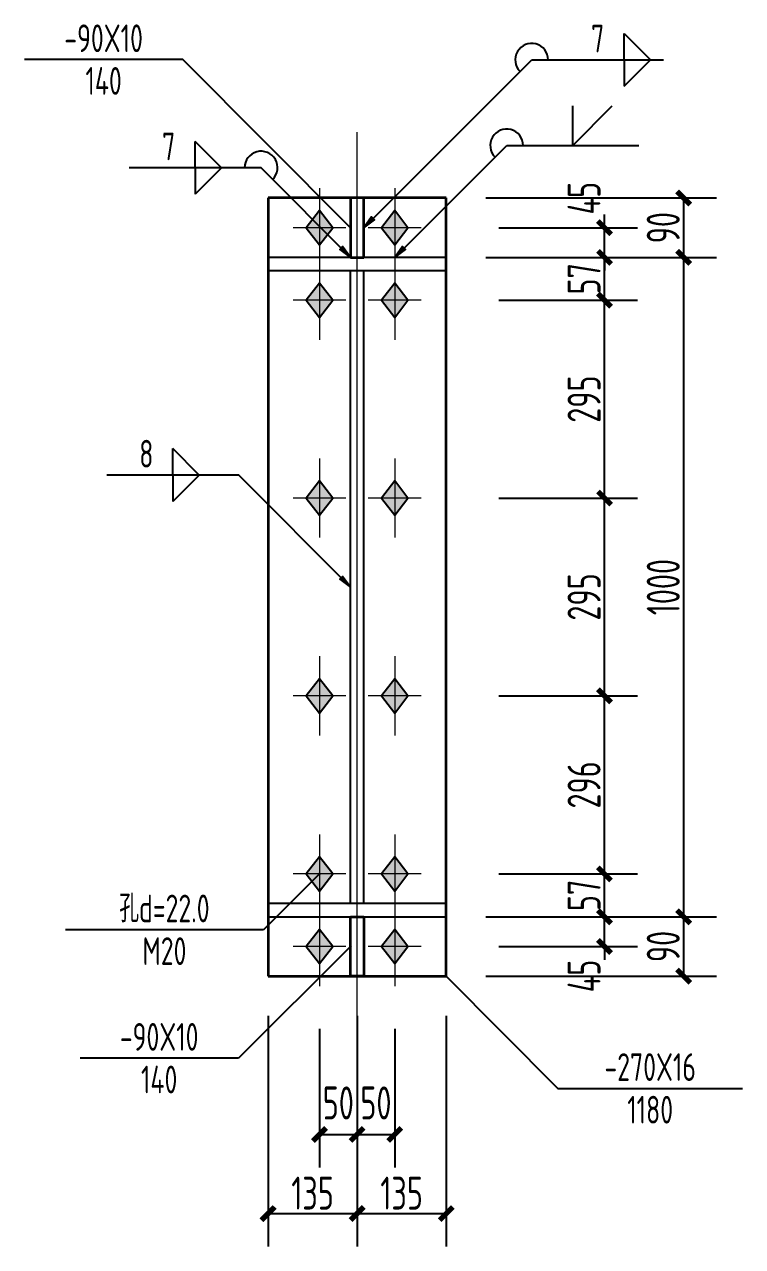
# Model space of a CAD drawing. Extents: x 69728788 to 150676229, y 15322671 to 43663798.
# Drawn here: x 75148967 to 75154409, y 19551606 to 19560872 of the extents above; entities that cross this region are included whole.
import ezdxf
from ezdxf.enums import TextEntityAlignment as Align

# ---------------------------------------------------------------- set-up
doc = ezdxf.new("R2010")
doc.units = 0
doc.header["$LTSCALE"] = 1000
doc.header["$MEASUREMENT"] = 0
doc.linetypes.add('线型6', pattern=[8.75, 5, -1.25, 1.25, -1.25])
doc.layers.get('0').update_dxf_attribs({"linetype": 'CONTINUOUS'})
doc.layers.get('DEFPOINTS').update_dxf_attribs({"linetype": 'CONTINUOUS'})
for name, color, linetype in [('10', 7, 'CONTINUOUS'), ('尺寸标注', 253, 'CONTINUOUS'), ('焊缝标注', 253, 'CONTINUOUS'), ('螺栓孔标注', 253, 'CONTINUOUS'), ('钢板标注', 253, 'CONTINUOUS')]:
    doc.layers.add(name, color=color, linetype=linetype)
doc.layers.add('20', color=2, linetype='CONTINUOUS', lineweight=35)
doc.styles.add('PkpmHz', font='Pkpmeng', dxfattribs={"width": 0.7, "bigfont": 'hztxt'})
doc.dimstyles.new('Pkpm_1.00', dxfattribs={"dimtxt": 250, "dimasz": 100, "dimexe": 250, "dimexo": 0.0625, "dimgap": 30, "dimtad": 1, "dimdec": 0, "dimrnd": 5, "dimzin": 0, "dimdsep": 46, "dimtxsty": 'PkpmHz', "dimblk1": 'ARCHTICK', "dimblk2": 'ARCHTICK', "dimsah": 1, "dimcen": 0.09, "dimadec": 0, "dimazin": 0, "dimtfac": 1, "dimtdec": 0, "dimtmove": 2, "dimatfit": 1, "dimfxl": 1, "dimtolj": 1, "dimtzin": 0, "dimarcsym": 0})

# ---------------------------------------------------------------- blocks, each defined once
blk = doc.blocks.new('_ArchTick')
at = {"color": 0, "linetype": 'ByBlock', "const_width": 0.4}
blk.add_lwpolyline([(-0.5, -0.5), (0.5, 0.5)], dxfattribs=at)
blk = doc.blocks.new('*D550')
at = {"layer": 'DEFPOINTS', "color": 0, "linetype": 'Continuous'}
for p in [(75152163.3, 19559331), (75153363.3, 19559331), (75152163.3, 19559106)]:
    blk.add_point(p, dxfattribs=at)
at = {"layer": '尺寸标注', "color": 0, "linetype": 'Continuous', "lineweight": -2}
for p, q in [((75153363.3, 19559331), (75153363.3, 19559431)), ((75152563.3, 19559331), (75153613.3, 19559331)), ((75153363.3, 19559106), (75153363.3, 19559331)), ((75152563.3, 19559106), (75153613.3, 19559106)), ((75153363.3, 19559106), (75153363.3, 19559006))]:
    blk.add_line(p, q, dxfattribs=at)
at = {"layer": '尺寸标注', "color": 0, "linetype": 'Continuous', "lineweight": -2, "xscale": 100, "yscale": 100, "zscale": 100}
for p, rotation in [((75153363.3, 19559331), 270), ((75153363.3, 19559106), 90)]:
    blk.add_blockref('_ArchTick', p, dxfattribs=dict(at, rotation=rotation))
at = {"layer": '尺寸标注', "color": 0, "linetype": 'Continuous', "insert": (75153208.1, 19559554.6), "char_height": 250, "attachment_point": 5, "rotation": 90, "style": 'PkpmHz'}
blk.add_mtext('\\A1;45', dxfattribs=at)
blk = doc.blocks.new('*D551')
at = {"layer": 'DEFPOINTS', "color": 0, "linetype": 'Continuous'}
for p in [(75152163.3, 19559106), (75153363.3, 19559106), (75152163.3, 19558781)]:
    blk.add_point(p, dxfattribs=at)
at = {"layer": '尺寸标注', "color": 0, "linetype": 'Continuous', "lineweight": -2}
for p, q in [((75152563.3, 19559106), (75153613.3, 19559106)), ((75153363.3, 19558781), (75153363.3, 19559106)), ((75152563.3, 19558781), (75153613.3, 19558781))]:
    blk.add_line(p, q, dxfattribs=at)
at = {"layer": '尺寸标注', "color": 0, "linetype": 'Continuous', "lineweight": -2, "xscale": 100, "yscale": 100, "zscale": 100}
for p, rotation in [((75153363.3, 19559106), 90), ((75153363.3, 19558781), 270)]:
    blk.add_blockref('_ArchTick', p, dxfattribs=dict(at, rotation=rotation))
at = {"layer": '尺寸标注', "color": 0, "linetype": 'Continuous', "insert": (75153208.3, 19558943.5), "char_height": 250, "attachment_point": 5, "rotation": 90, "style": 'PkpmHz'}
blk.add_mtext('\\A1;57', dxfattribs=at)
blk = doc.blocks.new('*D552')
at = {"layer": 'DEFPOINTS', "color": 0, "linetype": 'Continuous'}
for p in [(75152163.3, 19554106), (75153363.3, 19554106), (75152163.3, 19553881)]:
    blk.add_point(p, dxfattribs=at)
at = {"layer": '尺寸标注', "color": 0, "linetype": 'Continuous', "lineweight": -2}
for p, q in [((75153363.3, 19554106), (75153363.3, 19554206)), ((75152563.3, 19554106), (75153613.3, 19554106)), ((75153363.3, 19553881), (75153363.3, 19554106)), ((75152563.3, 19553881), (75153613.3, 19553881)), ((75153363.3, 19553881), (75153363.3, 19553781))]:
    blk.add_line(p, q, dxfattribs=at)
at = {"layer": '尺寸标注', "color": 0, "linetype": 'Continuous', "lineweight": -2, "xscale": 100, "yscale": 100, "zscale": 100}
for p, rotation in [((75153363.3, 19554106), 270), ((75153363.3, 19553881), 90)]:
    blk.add_blockref('_ArchTick', p, dxfattribs=dict(at, rotation=rotation))
at = {"layer": '尺寸标注', "color": 0, "linetype": 'Continuous', "insert": (75153208.1, 19553657.3), "char_height": 250, "attachment_point": 5, "rotation": 90, "style": 'PkpmHz'}
blk.add_mtext('\\A1;45', dxfattribs=at)
blk = doc.blocks.new('*D553')
at = {"layer": 'DEFPOINTS', "color": 0, "linetype": 'Continuous'}
for p in [(75152163.3, 19554431), (75153363.3, 19554431), (75152163.3, 19554106)]:
    blk.add_point(p, dxfattribs=at)
at = {"layer": '尺寸标注', "color": 0, "linetype": 'Continuous', "lineweight": -2}
for p, q in [((75152563.3, 19554431), (75153613.3, 19554431)), ((75153363.3, 19554106), (75153363.3, 19554431)), ((75152563.3, 19554106), (75153613.3, 19554106))]:
    blk.add_line(p, q, dxfattribs=at)
at = {"layer": '尺寸标注', "color": 0, "linetype": 'Continuous', "lineweight": -2, "xscale": 100, "yscale": 100, "zscale": 100}
for p, rotation in [((75153363.3, 19554431), 90), ((75153363.3, 19554106), 270)]:
    blk.add_blockref('_ArchTick', p, dxfattribs=dict(at, rotation=rotation))
at = {"layer": '尺寸标注', "color": 0, "linetype": 'Continuous', "insert": (75153208.3, 19554268.5), "char_height": 250, "attachment_point": 5, "rotation": 90, "style": 'PkpmHz'}
blk.add_mtext('\\A1;57', dxfattribs=at)
blk = doc.blocks.new('*D554')
at = {"layer": 'DEFPOINTS', "color": 0, "linetype": 'Continuous'}
for p in [(75152163.3, 19558781), (75153363.3, 19558781), (75152163.3, 19557281)]:
    blk.add_point(p, dxfattribs=at)
at = {"layer": '尺寸标注', "color": 0, "linetype": 'Continuous', "lineweight": -2}
for p, q in [((75152563.3, 19558781), (75153613.3, 19558781)), ((75153363.3, 19557281), (75153363.3, 19558781)), ((75152563.3, 19557281), (75153613.3, 19557281))]:
    blk.add_line(p, q, dxfattribs=at)
at = {"layer": '尺寸标注', "color": 0, "linetype": 'Continuous', "lineweight": -2, "xscale": 100, "yscale": 100, "zscale": 100}
for p, rotation in [((75153363.3, 19558781), 90), ((75153363.3, 19557281), 270)]:
    blk.add_blockref('_ArchTick', p, dxfattribs=dict(at, rotation=rotation))
at = {"layer": '尺寸标注', "color": 0, "linetype": 'Continuous', "insert": (75153208.3, 19558031), "char_height": 250, "attachment_point": 5, "rotation": 90, "style": 'PkpmHz'}
blk.add_mtext('\\A1;295', dxfattribs=at)
blk = doc.blocks.new('*D555')
at = {"layer": 'DEFPOINTS', "color": 0, "linetype": 'Continuous'}
for p in [(75152163.3, 19557281), (75153363.3, 19557281), (75152163.3, 19555781)]:
    blk.add_point(p, dxfattribs=at)
at = {"layer": '尺寸标注', "color": 0, "linetype": 'Continuous', "lineweight": -2}
for p, q in [((75152563.3, 19557281), (75153613.3, 19557281)), ((75153363.3, 19555781), (75153363.3, 19557281)), ((75152563.3, 19555781), (75153613.3, 19555781))]:
    blk.add_line(p, q, dxfattribs=at)
at = {"layer": '尺寸标注', "color": 0, "linetype": 'Continuous', "lineweight": -2, "xscale": 100, "yscale": 100, "zscale": 100}
for p, rotation in [((75153363.3, 19557281), 90), ((75153363.3, 19555781), 270)]:
    blk.add_blockref('_ArchTick', p, dxfattribs=dict(at, rotation=rotation))
at = {"layer": '尺寸标注', "color": 0, "linetype": 'Continuous', "insert": (75153208.3, 19556531), "char_height": 250, "attachment_point": 5, "rotation": 90, "style": 'PkpmHz'}
blk.add_mtext('\\A1;295', dxfattribs=at)
blk = doc.blocks.new('*D556')
at = {"layer": 'DEFPOINTS', "color": 0, "linetype": 'Continuous'}
for p in [(75152163.3, 19555781), (75153363.3, 19555781), (75152163.3, 19554431)]:
    blk.add_point(p, dxfattribs=at)
at = {"layer": '尺寸标注', "color": 0, "linetype": 'Continuous', "lineweight": -2}
for p, q in [((75152563.3, 19555781), (75153613.3, 19555781)), ((75153363.3, 19554431), (75153363.3, 19555781)), ((75152563.3, 19554431), (75153613.3, 19554431))]:
    blk.add_line(p, q, dxfattribs=at)
at = {"layer": '尺寸标注', "color": 0, "linetype": 'Continuous', "lineweight": -2, "xscale": 100, "yscale": 100, "zscale": 100}
for p, rotation in [((75153363.3, 19555781), 90), ((75153363.3, 19554431), 270)]:
    blk.add_blockref('_ArchTick', p, dxfattribs=dict(at, rotation=rotation))
at = {"layer": '尺寸标注', "color": 0, "linetype": 'Continuous', "insert": (75153208.3, 19555106), "char_height": 250, "attachment_point": 5, "rotation": 90, "style": 'PkpmHz'}
blk.add_mtext('\\A1;296', dxfattribs=at)
blk = doc.blocks.new('*D557')
at = {"layer": 'DEFPOINTS', "color": 0, "linetype": 'Continuous'}
for p in [(75151203.3, 19553656), (75151488.3, 19553656), (75151488.3, 19552456)]:
    blk.add_point(p, dxfattribs=at)
at = {"layer": '尺寸标注', "color": 0, "linetype": 'Continuous', "lineweight": -2}
for p, q in [((75151203.3, 19553256), (75151203.3, 19552206)), ((75151488.3, 19553256), (75151488.3, 19552206)), ((75151203.3, 19552456), (75151488.3, 19552456))]:
    blk.add_line(p, q, dxfattribs=at)
at = {"layer": '尺寸标注', "color": 0, "linetype": 'Continuous', "lineweight": -2, "xscale": 100, "yscale": 100, "zscale": 100, "rotation": 180}
blk.add_blockref('_ArchTick', (75151203.3, 19552456), dxfattribs=at)
at = {"layer": '尺寸标注', "color": 0, "linetype": 'Continuous', "lineweight": -2, "xscale": 100, "yscale": 100, "zscale": 100}
blk.add_blockref('_ArchTick', (75151488.3, 19552456), dxfattribs=at)
at = {"layer": '尺寸标注', "color": 0, "linetype": 'Continuous', "insert": (75151345.8, 19552694.9), "char_height": 250, "attachment_point": 5, "style": 'PkpmHz'}
blk.add_mtext('\\A1;50', dxfattribs=at)
blk = doc.blocks.new('*D558')
at = {"layer": 'DEFPOINTS', "color": 0, "linetype": 'Continuous'}
for p in [(75151488.3, 19553656), (75151773.3, 19553656), (75151773.3, 19552456)]:
    blk.add_point(p, dxfattribs=at)
at = {"layer": '尺寸标注', "color": 0, "linetype": 'Continuous', "lineweight": -2}
for p, q in [((75151488.3, 19553256), (75151488.3, 19552206)), ((75151773.3, 19553256), (75151773.3, 19552206)), ((75151488.3, 19552456), (75151773.3, 19552456))]:
    blk.add_line(p, q, dxfattribs=at)
at = {"layer": '尺寸标注', "color": 0, "linetype": 'Continuous', "lineweight": -2, "xscale": 100, "yscale": 100, "zscale": 100, "rotation": 180}
blk.add_blockref('_ArchTick', (75151488.3, 19552456), dxfattribs=at)
at = {"layer": '尺寸标注', "color": 0, "linetype": 'Continuous', "lineweight": -2, "xscale": 100, "yscale": 100, "zscale": 100}
blk.add_blockref('_ArchTick', (75151773.3, 19552456), dxfattribs=at)
at = {"layer": '尺寸标注', "color": 0, "linetype": 'Continuous', "insert": (75151630.8, 19552694.9), "char_height": 250, "attachment_point": 5, "style": 'PkpmHz'}
blk.add_mtext('\\A1;50', dxfattribs=at)
blk = doc.blocks.new('*D559')
at = {"layer": 'DEFPOINTS', "color": 0, "linetype": 'Continuous'}
for p in [(75150813.3, 19553656), (75151488.3, 19553656), (75151488.3, 19551856)]:
    blk.add_point(p, dxfattribs=at)
at = {"layer": '尺寸标注', "color": 0, "linetype": 'Continuous', "lineweight": -2}
for p, q in [((75150813.3, 19553356), (75150813.3, 19551606)), ((75151488.3, 19553356), (75151488.3, 19551606)), ((75150813.3, 19551856), (75151488.3, 19551856))]:
    blk.add_line(p, q, dxfattribs=at)
at = {"layer": '尺寸标注', "color": 0, "linetype": 'Continuous', "lineweight": -2, "xscale": 100, "yscale": 100, "zscale": 100, "rotation": 180}
blk.add_blockref('_ArchTick', (75150813.3, 19551856), dxfattribs=at)
at = {"layer": '尺寸标注', "color": 0, "linetype": 'Continuous', "lineweight": -2, "xscale": 100, "yscale": 100, "zscale": 100}
blk.add_blockref('_ArchTick', (75151488.3, 19551856), dxfattribs=at)
at = {"layer": '尺寸标注', "color": 0, "linetype": 'Continuous', "insert": (75151150.8, 19552011), "char_height": 250, "attachment_point": 5, "style": 'PkpmHz'}
blk.add_mtext('\\A1;135', dxfattribs=at)
blk = doc.blocks.new('*D560')
at = {"layer": 'DEFPOINTS', "color": 0, "linetype": 'Continuous'}
for p in [(75151488.3, 19553656), (75152163.3, 19553656), (75152163.3, 19551856)]:
    blk.add_point(p, dxfattribs=at)
at = {"layer": '尺寸标注', "color": 0, "linetype": 'Continuous', "lineweight": -2}
for p, q in [((75151488.3, 19553356), (75151488.3, 19551606)), ((75152163.3, 19553356), (75152163.3, 19551606)), ((75151488.3, 19551856), (75152163.3, 19551856))]:
    blk.add_line(p, q, dxfattribs=at)
at = {"layer": '尺寸标注', "color": 0, "linetype": 'Continuous', "lineweight": -2, "xscale": 100, "yscale": 100, "zscale": 100, "rotation": 180}
blk.add_blockref('_ArchTick', (75151488.3, 19551856), dxfattribs=at)
at = {"layer": '尺寸标注', "color": 0, "linetype": 'Continuous', "lineweight": -2, "xscale": 100, "yscale": 100, "zscale": 100}
blk.add_blockref('_ArchTick', (75152163.3, 19551856), dxfattribs=at)
at = {"layer": '尺寸标注', "color": 0, "linetype": 'Continuous', "insert": (75151825.8, 19552011), "char_height": 250, "attachment_point": 5, "style": 'PkpmHz'}
blk.add_mtext('\\A1;135', dxfattribs=at)
blk = doc.blocks.new('*D561')
at = {"layer": 'DEFPOINTS', "color": 0, "linetype": 'Continuous'}
for p in [(75152163.3, 19554106), (75153963.3, 19554106), (75152163.3, 19553656)]:
    blk.add_point(p, dxfattribs=at)
at = {"layer": '尺寸标注', "color": 0, "linetype": 'Continuous', "lineweight": -2}
for p, q in [((75152463.3, 19554106), (75154213.3, 19554106)), ((75153963.3, 19553656), (75153963.3, 19554106)), ((75152463.3, 19553656), (75154213.3, 19553656))]:
    blk.add_line(p, q, dxfattribs=at)
at = {"layer": '尺寸标注', "color": 0, "linetype": 'Continuous', "lineweight": -2, "xscale": 100, "yscale": 100, "zscale": 100}
for p, rotation in [((75153963.3, 19554106), 90), ((75153963.3, 19553656), 270)]:
    blk.add_blockref('_ArchTick', p, dxfattribs=dict(at, rotation=rotation))
at = {"layer": '尺寸标注', "color": 0, "linetype": 'Continuous', "insert": (75153808.3, 19553881), "char_height": 250, "attachment_point": 5, "rotation": 90, "style": 'PkpmHz'}
blk.add_mtext('\\A1;90', dxfattribs=at)
blk = doc.blocks.new('*D562')
at = {"layer": 'DEFPOINTS', "color": 0, "linetype": 'Continuous'}
for p in [(75152163.3, 19559106), (75153963.3, 19559106), (75152163.3, 19554106)]:
    blk.add_point(p, dxfattribs=at)
at = {"layer": '尺寸标注', "color": 0, "linetype": 'Continuous', "lineweight": -2}
for p, q in [((75152463.3, 19559106), (75154213.3, 19559106)), ((75153963.3, 19554106), (75153963.3, 19559106)), ((75152463.3, 19554106), (75154213.3, 19554106))]:
    blk.add_line(p, q, dxfattribs=at)
at = {"layer": '尺寸标注', "color": 0, "linetype": 'Continuous', "lineweight": -2, "xscale": 100, "yscale": 100, "zscale": 100}
for p, rotation in [((75153963.3, 19559106), 90), ((75153963.3, 19554106), 270)]:
    blk.add_blockref('_ArchTick', p, dxfattribs=dict(at, rotation=rotation))
at = {"layer": '尺寸标注', "color": 0, "linetype": 'Continuous', "insert": (75153808.3, 19556606), "char_height": 250, "attachment_point": 5, "rotation": 90, "style": 'PkpmHz'}
blk.add_mtext('\\A1;1000', dxfattribs=at)
blk = doc.blocks.new('*D563')
at = {"layer": 'DEFPOINTS', "color": 0, "linetype": 'Continuous'}
for p in [(75152163.3, 19559556), (75153963.3, 19559556), (75152163.3, 19559106)]:
    blk.add_point(p, dxfattribs=at)
at = {"layer": '尺寸标注', "color": 0, "linetype": 'Continuous', "lineweight": -2}
for p, q in [((75152463.3, 19559556), (75154213.3, 19559556)), ((75153963.3, 19559106), (75153963.3, 19559556)), ((75152463.3, 19559106), (75154213.3, 19559106))]:
    blk.add_line(p, q, dxfattribs=at)
at = {"layer": '尺寸标注', "color": 0, "linetype": 'Continuous', "lineweight": -2, "xscale": 100, "yscale": 100, "zscale": 100}
for p, rotation in [((75153963.3, 19559556), 90), ((75153963.3, 19559106), 270)]:
    blk.add_blockref('_ArchTick', p, dxfattribs=dict(at, rotation=rotation))
at = {"layer": '尺寸标注', "color": 0, "linetype": 'Continuous', "insert": (75153808.3, 19559331), "char_height": 250, "attachment_point": 5, "rotation": 90, "style": 'PkpmHz'}
blk.add_mtext('\\A1;90', dxfattribs=at)

msp = doc.modelspace()

# ---------------------------------------------------------------- hatches: boundary and pattern name
at = {"layer": '10'}
for points in [[(75151203.3, 19559461), (75151103.3, 19559331), (75151203.3, 19559201), (75151303.3, 19559331)], [(75151773.3, 19559461), (75151673.3, 19559331), (75151773.3, 19559201), (75151873.3, 19559331)], [(75151203.3, 19558911), (75151103.3, 19558781), (75151203.3, 19558651), (75151303.3, 19558781)], [(75151773.3, 19558911), (75151673.3, 19558781), (75151773.3, 19558651), (75151873.3, 19558781)], [(75151203.3, 19557411), (75151103.3, 19557281), (75151203.3, 19557151), (75151303.3, 19557281)], [(75151773.3, 19557411), (75151673.3, 19557281), (75151773.3, 19557151), (75151873.3, 19557281)], [(75151203.3, 19555911), (75151103.3, 19555781), (75151203.3, 19555651), (75151303.3, 19555781)], [(75151773.3, 19555911), (75151673.3, 19555781), (75151773.3, 19555651), (75151873.3, 19555781)], [(75151203.3, 19554561), (75151103.3, 19554431), (75151203.3, 19554301), (75151303.3, 19554431)], [(75151773.3, 19554561), (75151673.3, 19554431), (75151773.3, 19554301), (75151873.3, 19554431)], [(75151203.3, 19554011), (75151103.3, 19553881), (75151203.3, 19553751), (75151303.3, 19553881)], [(75151773.3, 19554011), (75151673.3, 19553881), (75151773.3, 19553751), (75151873.3, 19553881)]]:
    msp.add_hatch(color=1, dxfattribs=at).paths.add_polyline_path(points)
at = {"layer": '焊缝标注'}
for points in [[(75151538.3, 19559331), (75151619.7, 19559391), (75151598.5, 19559412.3)], [(75151438.3, 19559106), (75151378.3, 19559187.3), (75151357.1, 19559166.2)], [(75151773.3, 19559106), (75151854.7, 19559166), (75151833.5, 19559187.3)], [(75151438.3, 19556606), (75151378.3, 19556687.3), (75151357.1, 19556666.2)]]:
    msp.add_hatch(color=256, dxfattribs=at).paths.add_polyline_path(points)

# ---------------------------------------------------------------- linework, layer by layer
at = {"layer": '10', "linetype": '线型6', "lineweight": 18, "ltscale": 100}
msp.add_line((75151488.3, 19553156), (75151488.3, 19560056), dxfattribs=at)
at = {"layer": '10', "color": 9, "lineweight": 18, "ltscale": 100}
for p, q in [((75151203.3, 19559631), (75151203.3, 19559031)), ((75151773.3, 19559631), (75151773.3, 19559031)), ((75151403.3, 19559331), (75151003.3, 19559331)), ((75151973.3, 19559331), (75151573.3, 19559331)), ((75151203.3, 19559081), (75151203.3, 19558481)), ((75151773.3, 19559081), (75151773.3, 19558481)), ((75151403.3, 19558781), (75151003.3, 19558781)), ((75151973.3, 19558781), (75151573.3, 19558781)), ((75151203.3, 19557581), (75151203.3, 19556981)), ((75151773.3, 19557581), (75151773.3, 19556981)), ((75151403.3, 19557281), (75151003.3, 19557281)), ((75151973.3, 19557281), (75151573.3, 19557281)), ((75151203.3, 19556081), (75151203.3, 19555481)), ((75151773.3, 19556081), (75151773.3, 19555481)), ((75151403.3, 19555781), (75151003.3, 19555781)), ((75151973.3, 19555781), (75151573.3, 19555781)), ((75151203.3, 19554731), (75151203.3, 19554131)), ((75151773.3, 19554731), (75151773.3, 19554131)), ((75151403.3, 19554431), (75151003.3, 19554431)), ((75151973.3, 19554431), (75151573.3, 19554431)), ((75151203.3, 19554181), (75151203.3, 19553581)), ((75151773.3, 19554181), (75151773.3, 19553581)), ((75151403.3, 19553881), (75151003.3, 19553881)), ((75151973.3, 19553881), (75151573.3, 19553881))]:
    msp.add_line(p, q, dxfattribs=at)
at = {"layer": '10', "color": 3, "ltscale": 100}
for p, q in [((75152163.3, 19559106), (75150813.3, 19559106)), ((75150813.3, 19559106), (75150813.3, 19559006)), ((75152163.3, 19559006), (75152163.3, 19559106)), ((75150813.3, 19559006), (75152163.3, 19559006)), ((75151438.3, 19554206), (75151438.3, 19559006)), ((75151538.3, 19554206), (75151538.3, 19559006)), ((75152163.3, 19554206), (75150813.3, 19554206)), ((75150813.3, 19554206), (75150813.3, 19554106)), ((75152163.3, 19554106), (75152163.3, 19554206)), ((75150813.3, 19554106), (75152163.3, 19554106))]:
    msp.add_line(p, q, dxfattribs=at)
at = {"layer": '10', "color": 1, "linetype": 'Continuous'}
for points in [[(75151203.3, 19559461), (75151103.3, 19559331), (75151203.3, 19559201), (75151303.3, 19559331)], [(75151773.3, 19559461), (75151673.3, 19559331), (75151773.3, 19559201), (75151873.3, 19559331)], [(75151203.3, 19558911), (75151103.3, 19558781), (75151203.3, 19558651), (75151303.3, 19558781)], [(75151773.3, 19558911), (75151673.3, 19558781), (75151773.3, 19558651), (75151873.3, 19558781)], [(75151203.3, 19557411), (75151103.3, 19557281), (75151203.3, 19557151), (75151303.3, 19557281)], [(75151773.3, 19557411), (75151673.3, 19557281), (75151773.3, 19557151), (75151873.3, 19557281)], [(75151203.3, 19555911), (75151103.3, 19555781), (75151203.3, 19555651), (75151303.3, 19555781)], [(75151773.3, 19555911), (75151673.3, 19555781), (75151773.3, 19555651), (75151873.3, 19555781)], [(75151203.3, 19554561), (75151103.3, 19554431), (75151203.3, 19554301), (75151303.3, 19554431)], [(75151773.3, 19554561), (75151673.3, 19554431), (75151773.3, 19554301), (75151873.3, 19554431)], [(75151203.3, 19554011), (75151103.3, 19553881), (75151203.3, 19553751), (75151303.3, 19553881)], [(75151773.3, 19554011), (75151673.3, 19553881), (75151773.3, 19553751), (75151873.3, 19553881)]]:
    msp.add_lwpolyline(points, close=True, dxfattribs=at)
at = {"layer": '20', "ltscale": 100}
for p, q in [((75152163.3, 19559556), (75150813.3, 19559556)), ((75150813.3, 19559556), (75150813.3, 19553656)), ((75151538.3, 19559556), (75151438.3, 19559556)), ((75151438.3, 19559556), (75151438.3, 19559106)), ((75151538.3, 19559106), (75151538.3, 19559556)), ((75152163.3, 19553656), (75152163.3, 19559556)), ((75151438.3, 19559106), (75151538.3, 19559106)), ((75151438.3, 19554106), (75151538.3, 19554106)), ((75151438.3, 19553656), (75151438.3, 19554106)), ((75151538.3, 19554106), (75151538.3, 19553656)), ((75150813.3, 19553656), (75152163.3, 19553656)), ((75151538.3, 19553656), (75151438.3, 19553656))]:
    msp.add_line(p, q, dxfattribs=at)
at = {"layer": '焊缝标注', "ltscale": 100}
for p, q in [((75153511.6, 19560803.2), (75153711.6, 19560603.2)), ((75153511.6, 19560603.2), (75153511.6, 19560803.2)), ((75151538.3, 19559331), (75152811.6, 19560603.2)), ((75152811.6, 19560603.2), (75153811.6, 19560603.2)), ((75153511.6, 19560403.2), (75153711.6, 19560603.2)), ((75153511.6, 19560603.2), (75153511.6, 19560403.2)), ((75153122.2, 19559954.1), (75153122.2, 19560254.1)), ((75153122.2, 19559954.1), (75153422.2, 19560254.1)), ((75150460.3, 19559785.6), (75150260.3, 19559985.6)), ((75150260.3, 19559785.6), (75150260.3, 19559985.6)), ((75151773.3, 19559106), (75152622.2, 19559954.1)), ((75152622.2, 19559954.1), (75153622.2, 19559954.1)), ((75150760.3, 19559785.6), (75149760.3, 19559785.6)), ((75150460.3, 19559785.6), (75150260.3, 19559585.6)), ((75150260.3, 19559785.6), (75150260.3, 19559585.6)), ((75151438.3, 19559106), (75150760.3, 19559785.6)), ((75150290.8, 19557455.5), (75150090.8, 19557655.5)), ((75150090.8, 19557455.5), (75150090.8, 19557655.5)), ((75150590.8, 19557455.5), (75149590.8, 19557455.5)), ((75150290.8, 19557455.5), (75150090.8, 19557255.5)), ((75150090.8, 19557455.5), (75150090.8, 19557255.5)), ((75151438.3, 19556606), (75150590.8, 19557455.5))]:
    msp.add_line(p, q, dxfattribs=at)
at = {"layer": '焊缝标注', "linetype": 'Continuous'}
for points in [[(75151538.3, 19559331), (75151619.7, 19559391), (75151598.5, 19559412.3)], [(75151438.3, 19559106), (75151378.3, 19559187.3), (75151357.1, 19559166.2)], [(75151773.3, 19559106), (75151854.7, 19559166), (75151833.5, 19559187.3)], [(75151438.3, 19556606), (75151378.3, 19556687.3), (75151357.1, 19556666.2)]]:
    msp.add_lwpolyline(points, close=True, dxfattribs=at)
at = {"layer": '焊缝标注', "ltscale": 100}
for centre, start, end in [((75152811.6, 19560603.2), 0, 224.97719), ((75152622.2, 19559954.1), 0, 224.97719), ((75150760.3, 19559785.6), 314.93155, 180)]:
    msp.add_arc(centre, 125, start, end, dxfattribs=at)
at = {"layer": '螺栓孔标注', "ltscale": 100}
for p, q in [((75151203.3, 19554431), (75150778.2, 19554007.5)), ((75150778.2, 19554007.5), (75149278.2, 19554007.5))]:
    msp.add_line(p, q, dxfattribs=at)
at = {"layer": '螺栓孔标注', "ltscale": 100, "const_width": 10}
msp.add_lwpolyline([(75151208.3, 19554431, 1), (75151198.3, 19554431, 1)], format="xyb", close=True, dxfattribs=at)
at = {"layer": '钢板标注', "ltscale": 100}
for p, q in [((75150167, 19560605.3), (75148967, 19560605.3)), ((75151438.3, 19559331), (75150167, 19560605.3)), ((75151438.3, 19553881), (75150588.1, 19553034.1)), ((75152163.3, 19553656), (75153009.5, 19552805.1)), ((75150588.1, 19553034.1), (75149388.1, 19553034.1)), ((75153009.5, 19552805.1), (75154409.5, 19552805.1))]:
    msp.add_line(p, q, dxfattribs=at)
at = {"layer": '钢板标注', "ltscale": 100, "const_width": 10}
for points in [[(75151443.3, 19559331, 1), (75151433.3, 19559331, 1)], [(75151443.3, 19553881, 1), (75151433.3, 19553881, 1)], [(75152168.3, 19553656, 1), (75152158.3, 19553656, 1)]]:
    msp.add_lwpolyline(points, format="xyb", close=True, dxfattribs=at)

# ---------------------------------------------------------------- texts
at = {"layer": '焊缝标注', "style": 'PkpmHz', "width": 0.71}
for s, p in [('7', (75153311.6, 19560659.9)), ('7', (75150060.3, 19559842.2)), ('8', (75149890.8, 19557512.1))]:
    msp.add_text(s, height=210, dxfattribs=at).set_placement(p, align=Align.CENTER)
at = {"layer": '螺栓孔标注', "style": 'PkpmHz', "width": 0.71}
msp.add_text('孔d=22.0', height=210, dxfattribs=at).set_placement((75150028.2, 19554064.2), align=Align.CENTER)
msp.add_text('M20', height=210, dxfattribs=at).set_placement((75150028.2, 19553950.9), align=Align.TOP_CENTER)
at = {"layer": '钢板标注', "style": 'PkpmHz', "width": 0.71}
for s, p in [('-90X10', (75149567, 19560661.9)), ('-90X10', (75149988.1, 19553090.7)), ('-270X16', (75153709.5, 19552861.7))]:
    msp.add_text(s, height=210, dxfattribs=at).set_placement(p, align=Align.CENTER)
for s, p in [('140', (75149567, 19560548.7)), ('140', (75149988.1, 19552977.5)), ('1180', (75153709.5, 19552748.5))]:
    msp.add_text(s, height=210, dxfattribs=at).set_placement(p, align=Align.TOP_CENTER)

# ---------------------------------------------------------------- dimensions: what is measured, and where the dimension line sits
at = {"layer": '尺寸标注', "linetype": 'Continuous'}
for base, p1, p2, picture, middle in [((75153363.3, 19559331), (75152163.3, 19559106), (75152163.3, 19559331), '*D550', (75153208.1, 19559554.6)), ((75153363.3, 19554106), (75152163.3, 19553881), (75152163.3, 19554106), '*D552', (75153208.1, 19553657.3))]:
    dim = msp.add_linear_dim(base=base, p1=p1, p2=p2, angle=90, text='45', dimstyle='Pkpm_1.00', override={"dimexo": 400, "dimtih": 0, "dimtoh": 0}, dxfattribs=at)
    dim.commit()
    dim.dimension.update_dxf_attribs({"geometry": picture, "text_midpoint": middle, "dimtype": 160})
for base, p1, p2, text, override, picture, middle in [((75153963.3, 19559556), (75152163.3, 19559106), (75152163.3, 19559556), '90', {"dimexo": 300, "dimtih": 0, "dimtoh": 0}, '*D563', (75153808.3, 19559331)), ((75153363.3, 19559106), (75152163.3, 19558781), (75152163.3, 19559106), '57', {"dimexo": 400, "dimtih": 0, "dimtoh": 0}, '*D551', (75153208.3, 19558943.5)), ((75153963.3, 19559106), (75152163.3, 19554106), (75152163.3, 19559106), '1000', {"dimexo": 300, "dimtih": 0, "dimtoh": 0}, '*D562', (75153808.3, 19556606)), ((75153363.3, 19558781), (75152163.3, 19557281), (75152163.3, 19558781), '295', {"dimexo": 400, "dimtih": 0, "dimtoh": 0}, '*D554', (75153208.3, 19558031)), ((75153363.3, 19557281), (75152163.3, 19555781), (75152163.3, 19557281), '295', {"dimexo": 400, "dimtih": 0, "dimtoh": 0}, '*D555', (75153208.3, 19556531)), ((75153363.3, 19555781), (75152163.3, 19554431), (75152163.3, 19555781), '296', {"dimexo": 400, "dimtih": 0, "dimtoh": 0}, '*D556', (75153208.3, 19555106)), ((75153363.3, 19554431), (75152163.3, 19554106), (75152163.3, 19554431), '57', {"dimexo": 400, "dimtih": 0, "dimtoh": 0}, '*D553', (75153208.3, 19554268.5)), ((75153963.3, 19554106), (75152163.3, 19553656), (75152163.3, 19554106), '90', {"dimexo": 300, "dimtih": 0, "dimtoh": 0}, '*D561', (75153808.3, 19553881))]:
    dim = msp.add_linear_dim(base=base, p1=p1, p2=p2, angle=90, text=text, dimstyle='Pkpm_1.00', override=override, dxfattribs=at)
    dim.commit()
    dim.dimension.update_dxf_attribs({"geometry": picture, "text_midpoint": middle})
for base, p1, p2, picture, middle in [((75151488.3, 19551856), (75150813.3, 19553656), (75151488.3, 19553656), '*D559', (75151150.8, 19552011)), ((75152163.3, 19551856), (75151488.3, 19553656), (75152163.3, 19553656), '*D560', (75151825.8, 19552011))]:
    dim = msp.add_linear_dim(base=base, p1=p1, p2=p2, text='135', dimstyle='Pkpm_1.00', override={"dimexo": 300, "dimtih": 0, "dimtoh": 0}, dxfattribs=at)
    dim.commit()
    dim.dimension.update_dxf_attribs({"geometry": picture, "text_midpoint": middle})
for base, p1, p2, picture, middle in [((75151488.3, 19552456), (75151203.3, 19553656), (75151488.3, 19553656), '*D557', (75151345.8, 19552694.9)), ((75151773.3, 19552456), (75151488.3, 19553656), (75151773.3, 19553656), '*D558', (75151630.8, 19552694.9))]:
    dim = msp.add_linear_dim(base=base, p1=p1, p2=p2, text='50', dimstyle='Pkpm_1.00', override={"dimexo": 400, "dimtih": 0, "dimtoh": 0}, dxfattribs=at)
    dim.commit()
    dim.dimension.update_dxf_attribs({"geometry": picture, "text_midpoint": middle, "dimtype": 160})

doc.saveas('drawing.dxf')
